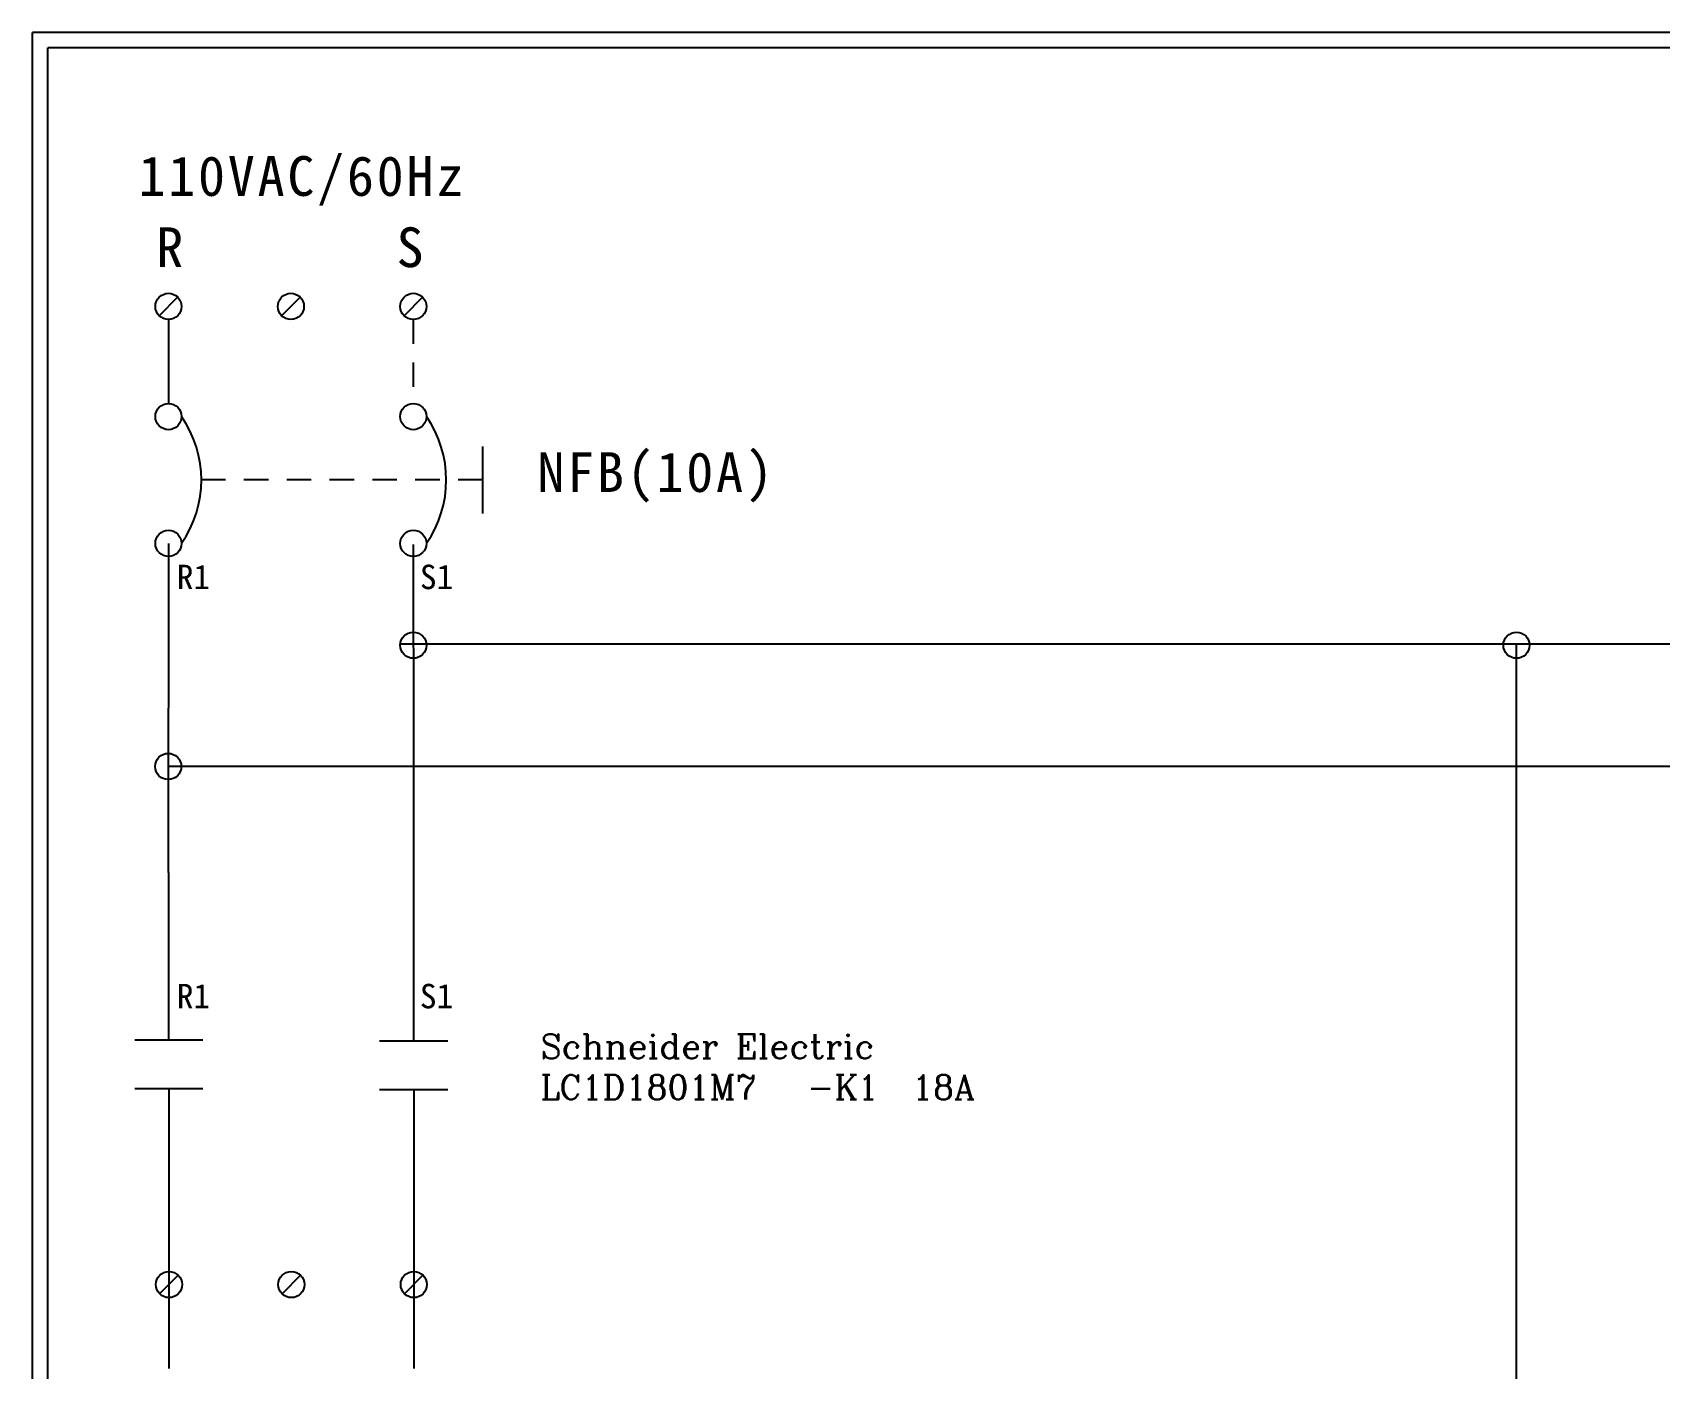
# Model space of a CAD drawing. Extents: x 10 to 297, y 3 to 207.
# Drawn here: x 10 to 142.9, y 97.8 to 207 of the extents above; entities that cross this region are included whole.
import ezdxf

# ---------------------------------------------------------------- set-up
doc = ezdxf.new("R2010")
doc.units = 0
doc.linetypes.add('HIDDEN9', pattern=[3.5, 2, -1.5])
doc.layers.get('0').update_dxf_attribs({"linetype": 'CONTINUOUS'})
doc.layers.add('圖框層', color=7, linetype='CONTINUOUS')
doc.layers.add('標尺寸層', color=3, linetype='CONTINUOUS')
doc.styles.add('CNS', font='romanc.shx', dxfattribs={"bigfont": 'chineset.shx'})
doc.styles.add('STSL', font='kaiu.ttf')
doc.styles.add('標楷體', font='kaiu.ttf')

msp = doc.modelspace()

# ---------------------------------------------------------------- linework, layer by layer
for p, q in [((21.85, 185.35), (20.34, 183.83)), ((31.85, 185.35), (30.34, 183.83)), ((41.85, 185.35), (40.34, 183.83)), ((290.71, 157), (40.03, 157)), ((290.71, 147), (21.08, 147)), ((21.89, 105.43), (20.38, 103.92)), ((31.89, 105.43), (30.38, 103.92)), ((41.89, 105.43), (40.38, 103.92))]:
    msp.add_line(p, q)
at = {"color": 7, "linetype": 'HIDDEN9'}
msp.add_line((46.76, 170.41), (23.79, 170.41), dxfattribs=at)
for centre in [(21.1, 184.59), (31.1, 184.59), (41.1, 184.59), (21.1, 175.59), (41.1, 175.59), (21.1, 165.23), (41.1, 165.23), (41.1, 156.91), (131.2, 156.91), (21.08, 147), (21.14, 104.67), (31.14, 104.67), (41.14, 104.67)]:
    msp.add_circle(centre, 1.07)
at = {"color": 7}
msp.add_arc((14.74, 170.41), 9.05, 325.1286, 34.8714, dxfattribs=at)
at = {"color": 7, "linetype": 'ByBlock'}
msp.add_arc((34.74, 170.41), 9.05, 325.1286, 34.8714, dxfattribs=at)
at = {"layer": '圖框層', "color": 7}
for p, q in [((297, 206.97), (10, 206.97)), ((10, 3), (10, 206.97)), ((295.75, 205.72), (11.25, 205.72)), ((11.25, 4.25), (11.25, 205.72))]:
    msp.add_line(p, q, dxfattribs=at)
at = {"layer": '標尺寸層', "color": 7}
for p, q in [((21.1, 183.52), (21.1, 176.66)), ((46.76, 173.14), (46.76, 167.68)), ((21.1, 165.23), (21.08, 138.34)), ((41.1, 165.15), (41.11, 148.25)), ((21.1, 164.16), (21.1, 164.1)), ((41.1, 164.16), (41.1, 164.1)), ((131.2, 24.3), (131.2, 157)), ((41.13, 124.59), (41.13, 148.25)), ((21.14, 124.67), (21.14, 138.34)), ((18.35, 124.67), (23.92, 124.67)), ((38.35, 124.59), (43.92, 124.59)), ((18.35, 120.7), (23.92, 120.7)), ((21.14, 120.7), (21.14, 104.67)), ((38.35, 120.61), (43.92, 120.61)), ((41.13, 120.61), (41.13, 104.59)), ((21.14, 104.67), (21.14, 97.81)), ((41.13, 104.59), (41.14, 97.81))]:
    msp.add_line(p, q, dxfattribs=at)
at = {"layer": '標尺寸層', "color": 7, "linetype": 'HIDDEN9'}
for p, q in [((41.1, 183.52), (41.1, 176.66)), ((41.14, 104.67), (41.14, 97.81))]:
    msp.add_line(p, q, dxfattribs=at)

# ---------------------------------------------------------------- texts
at = {"color": 0, "char_height": 3.25, "style": '標楷體'}
for s, insert, width, attachment_point in [('\\pt6.5;{\\T1.1;110VAC/60Hz}', (18.65, 196.87), 35.213, 1), ('\\pt6.5;{\\T1.1;R}', (20.1, 191.05), 2, 1), ('\\pt6.5;{\\T1.1;S}', (39.73, 191.05), 2, 1), ('\\pt6.5;{\\T1.1;NFB(10A)}', (60.96, 172.68), 24.6072, 2)]:
    msp.add_mtext(s, dxfattribs=dict(at, insert=insert, width=width, attachment_point=attachment_point))
at = {"layer": '圖框層', "color": 4, "style": 'STSL'}
for s, p in [('R1', (21.78, 161.49)), ('S1', (41.64, 161.49)), ('R1', (21.78, 127.24)), ('S1', (41.64, 127.24))]:
    msp.add_text(s, height=2, dxfattribs=at).set_placement(p)
at = {"layer": '標尺寸層', "color": 4, "insert": (51.49, 125.13), "char_height": 2, "attachment_point": 1, "style": 'CNS'}
msp.add_mtext_dynamic_manual_height_columns('Schneider Electric\\PLC1D1801M7   -K1  18A', width=52.3713, gutter_width=32.5, heights=[0], dxfattribs=at)

doc.saveas('drawing.dxf')
